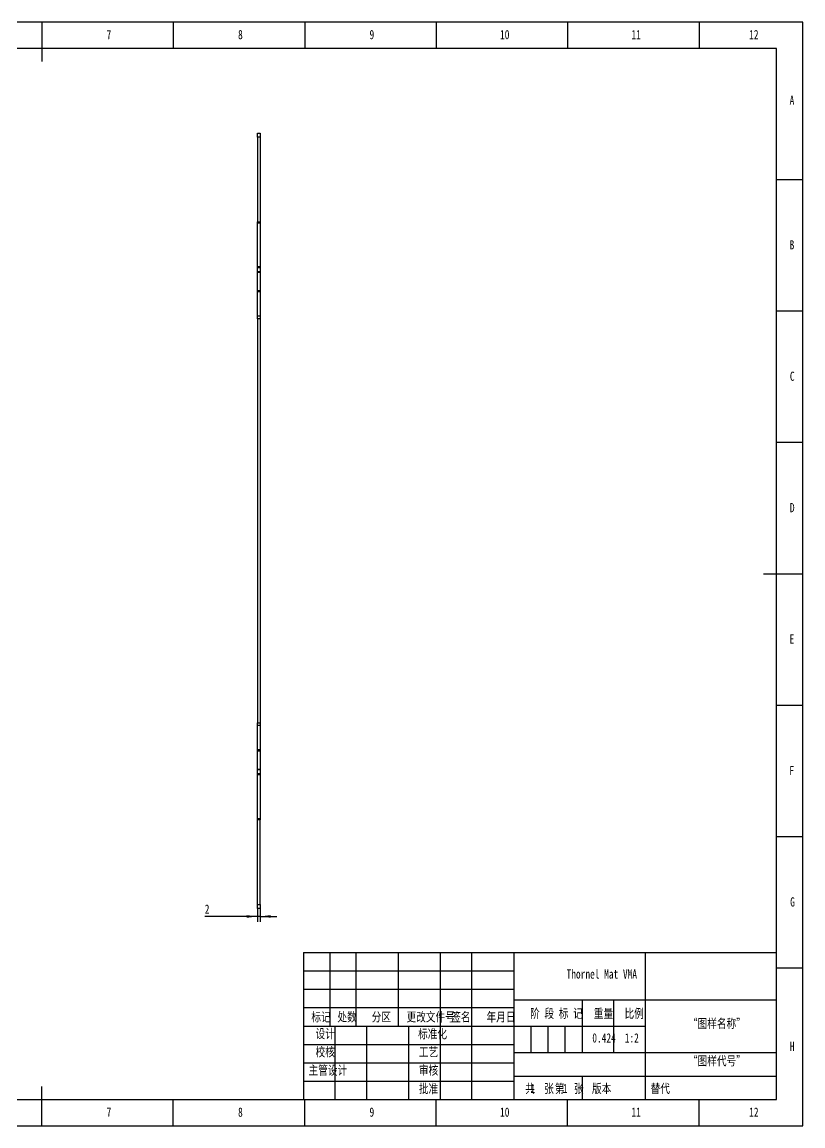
# Model space of a CAD drawing. Header units: millimetres. Extents: x 0 to 594, y 0 to 420.
# Drawn here: x 297 to 594, y 0 to 420 of the extents above; entities that cross this region are included whole.
import ezdxf

# ---------------------------------------------------------------- set-up
doc = ezdxf.new("R2010")
doc.units = ezdxf.units.MM
for name, color, linetype in [('10', 7, 'Continuous'), ('5', 7, 'Continuous'), ('SLD-0', 7, 'Continuous')]:
    doc.layers.add(name, color=color, linetype=linetype)
doc.styles.add('SLDTEXTSTYLE0', font='HYSWLONGFANGSONG.TTF', dxfattribs={"bigfont": 'bigfont'})
doc.styles.add('SLDTEXTSTYLE2', font='HYSWLONGFANGSONG.TTF')
doc.dimstyles.new('SLDDIMSTYLE1', dxfattribs={"dimtxt": 3.5, "dimasz": 4.08, "dimexe": 0, "dimexo": 0.0625, "dimgap": 0.875, "dimtad": 2, "dimlfac": 2, "dimrnd": 1e-09, "dimzin": 12, "dimdsep": 46, "dimtxsty": 'SLDTEXTSTYLE2', "dimsah": 1, "dimcen": 0.09, "dimadec": 0, "dimazin": 3, "dimtfac": 1, "dimtmove": 0, "dimatfit": 0, "dimfxl": 0, "dimfrac": 2, "dimtolj": 1, "dimtzin": 12, "dimarcsym": 0})

# ---------------------------------------------------------------- blocks, each defined once
blk = doc.blocks.new('_D_2')
at = {"layer": '10'}
for p, q in [((386.51, 82.76), (386.51, 77.7)), ((387.51, 82.76), (387.51, 77.7)), ((386.51, 79.7), (366.48, 79.7)), ((387.51, 79.7), (386.51, 79.7)), ((387.51, 79.7), (393.86, 79.7))]:
    blk.add_line(p, q, dxfattribs=at)
for points in [[(386.51, 79.7), (382.43, 80.21), (382.43, 79.2)], [(387.51, 79.7), (391.59, 79.2), (391.59, 80.21)]]:
    blk.add_solid(points, dxfattribs=at)
at = {"layer": '10', "insert": (366.48, 84.22), "char_height": 3.5, "attachment_point": 1, "style": 'SLDTEXTSTYLE2'}
blk.add_mtext('2', dxfattribs=at)

msp = doc.modelspace()

# ---------------------------------------------------------------- linework, layer by layer
at = {"color": 7, "linetype": 'Continuous', "lineweight": 25}
for p, q in [((386.5088, 377.7561), (387.5088, 377.7561)), ((386.5088, 376.2561), (386.5088, 377.7561)), ((387.5088, 376.2561), (386.5088, 376.2561)), ((386.5088, 376.2561), (386.5088, 344.0545)), ((387.5088, 377.7561), (387.5088, 376.2561)), ((387.5088, 376.2561), (387.5088, 344.0545)), ((386.5088, 344.0545), (387.5088, 344.0545)), ((386.5088, 343.4805), (386.5088, 344.0545)), ((387.5088, 343.4805), (386.5088, 343.4805)), ((386.5088, 326.9607), (386.5088, 343.4805)), ((387.5088, 344.0545), (387.5088, 343.4805)), ((387.5088, 343.4805), (387.5088, 326.9607)), ((386.5088, 326.9607), (387.5088, 326.9607)), ((386.5088, 326.4741), (386.5088, 326.9607)), ((387.5088, 326.4741), (386.5088, 326.4741)), ((386.5088, 325.0382), (386.5088, 326.4741)), ((386.5088, 325.0382), (387.5088, 325.0382)), ((386.5088, 324.713), (386.5088, 325.0382)), ((387.5088, 324.713), (386.5088, 324.713)), ((386.5088, 317.8703), (386.5088, 324.713)), ((387.5088, 326.9607), (387.5088, 326.4741)), ((387.5088, 326.4741), (387.5088, 325.0382)), ((387.5088, 325.0382), (387.5088, 324.713)), ((387.5088, 324.713), (387.5088, 317.8703)), ((386.5088, 317.8703), (387.5088, 317.8703)), ((386.5088, 317.7561), (386.5088, 317.8703)), ((386.5088, 317.7561), (387.5088, 317.7561)), ((386.5088, 317.3168), (386.5088, 317.7561)), ((387.5088, 317.3168), (386.5088, 317.3168)), ((386.5088, 308.1955), (386.5088, 317.3168)), ((387.5088, 317.8703), (387.5088, 317.7561)), ((387.5088, 317.7561), (387.5088, 317.3168)), ((387.5088, 317.3168), (387.5088, 308.1955)), ((386.5088, 308.1955), (387.5088, 308.1955)), ((386.5088, 307.1348), (386.5088, 308.1955)), ((387.5088, 307.1348), (386.5088, 307.1348)), ((386.5088, 307.1348), (386.5088, 153.3775)), ((387.5088, 308.1955), (387.5088, 307.1348)), ((387.5088, 307.1348), (387.5088, 153.3775)), ((386.5088, 153.3775), (387.5088, 153.3775)), ((386.5088, 152.3168), (386.5088, 153.3775)), ((387.5088, 152.3168), (386.5088, 152.3168)), ((386.5088, 143.1955), (386.5088, 152.3168)), ((387.5088, 153.3775), (387.5088, 152.3168)), ((387.5088, 152.3168), (387.5088, 143.1955)), ((386.5088, 143.1955), (387.5088, 143.1955)), ((386.5088, 142.7561), (386.5088, 143.1955)), ((387.5088, 143.1955), (387.5088, 142.7561)), ((387.5088, 142.7561), (386.5088, 142.7561)), ((386.5088, 142.642), (386.5088, 142.7561)), ((387.5088, 142.642), (386.5088, 142.642)), ((386.5088, 135.7992), (386.5088, 142.642)), ((387.5088, 142.7561), (387.5088, 142.642)), ((387.5088, 142.642), (387.5088, 135.7992)), ((386.5088, 135.7992), (387.5088, 135.7992)), ((386.5088, 135.4741), (386.5088, 135.7992)), ((387.5088, 135.4741), (386.5088, 135.4741)), ((386.5088, 134.0382), (386.5088, 135.4741)), ((387.5088, 135.7992), (387.5088, 135.4741)), ((387.5088, 135.4741), (387.5088, 134.0382)), ((386.5088, 134.0382), (387.5088, 134.0382)), ((386.5088, 133.5516), (386.5088, 134.0382)), ((387.5088, 133.5516), (386.5088, 133.5516)), ((386.5088, 117.0318), (386.5088, 133.5516)), ((387.5088, 134.0382), (387.5088, 133.5516)), ((387.5088, 133.5516), (387.5088, 117.0318)), ((386.5088, 117.0318), (387.5088, 117.0318)), ((386.5088, 116.4578), (386.5088, 117.0318)), ((387.5088, 116.4578), (386.5088, 116.4578)), ((386.5088, 84.2561), (386.5088, 116.4578)), ((387.5088, 117.0318), (387.5088, 116.4578)), ((387.5088, 84.2561), (387.5088, 116.4578)), ((386.5088, 84.2561), (387.5088, 84.2561)), ((386.5088, 82.7561), (386.5088, 84.2561)), ((387.5088, 84.2561), (387.5088, 82.7561)), ((387.5088, 82.7561), (386.5088, 82.7561))]:
    msp.add_line(p, q, dxfattribs=at)
at = {"layer": '5', "color": 7}
for p, q in [((594.0053, 420), (0, 420)), ((594.0053, 0), (594.0053, 420)), ((404, 59), (484, 59)), ((404, 52), (484, 52)), ((490.5, 38), (490.5, 28)), ((497, 38), (497, 28)), ((503.5, 38), (503.5, 28)), ((0, 0), (594.0053, 0))]:
    msp.add_line(p, q, dxfattribs=at)
at = {"layer": '5', "lineweight": 25}
for p, q in [((304.5027, 420), (304.5027, 405)), ((594.0053, 210), (579.0053, 210)), ((304.5027, 0), (304.5027, 15))]:
    msp.add_line(p, q, dxfattribs=at)
at = {"layer": '5'}
for p, q in [((354.5, 420), (354.5, 410)), ((404.5, 420), (404.5, 410)), ((454.5, 420), (454.5, 410)), ((504.5, 420), (504.5, 410)), ((554.5, 420), (554.5, 410)), ((594.0053, 360), (584.0053, 360)), ((594.0053, 310), (584.0053, 310)), ((594.0053, 260), (584.0053, 260)), ((594.0053, 160), (584.0053, 160)), ((594.0053, 110), (584.0053, 110)), ((594.0053, 60), (584.0053, 60)), ((354.5, 0), (354.5, 10)), ((404.5, 0), (404.5, 10)), ((454.5, 0), (454.5, 10)), ((504.5, 0), (504.5, 10)), ((554.5, 0), (554.5, 10))]:
    msp.add_line(p, q, dxfattribs=at)
at = {"layer": '5', "color": 7, "lineweight": 25}
for p, q in [((584.0053, 410), (25, 410)), ((584.0053, 10), (584.0053, 410)), ((404, 66), (584, 66)), ((404, 66), (404, 10)), ((414, 66), (414, 38)), ((424, 66), (424, 38)), ((440, 66), (440, 38)), ((456, 66), (456, 10)), ((468, 66), (468, 38)), ((484, 66), (484, 10)), ((534, 66), (534, 38)), ((484, 48), (584, 48)), ((510, 48), (510, 28)), ((522, 48), (522, 28)), ((404, 45), (484, 45)), ((404, 38), (534, 38)), ((416, 38), (416, 10)), ((428, 38), (428, 10)), ((444, 38), (444, 10)), ((468, 38), (468, 10)), ((534, 38), (534, 10)), ((404, 31), (484, 31)), ((484, 28), (584, 28)), ((404, 24), (484, 24)), ((404, 17), (484, 17)), ((484.0053, 18.9847), (584.0053, 18.9847)), ((510, 18.9847), (510, 10)), ((0, 10), (584.0053, 10))]:
    msp.add_line(p, q, dxfattribs=at)

# ---------------------------------------------------------------- texts
at = {"layer": '10', "char_height": 3.5}
for s, insert, attachment_point, style in [('7', (330.0469, 416.9973), 2, 'SLDTEXTSTYLE2'), ('8', (380.0469, 416.9973), 2, 'SLDTEXTSTYLE2'), ('9', (430.0469, 416.9973), 2, 'SLDTEXTSTYLE2'), ('10', (480.5889, 416.9973), 2, 'SLDTEXTSTYLE2'), ('11', (530.5889, 416.9973), 2, 'SLDTEXTSTYLE2'), ('12', (575.3439, 416.9973), 2, 'SLDTEXTSTYLE2'), ('A', (589.8303, 392.0551), 2, 'SLDTEXTSTYLE2'), ('B', (589.8303, 336.9973), 2, 'SLDTEXTSTYLE2'), ('C', (589.9373, 286.9973), 2, 'SLDTEXTSTYLE2'), ('D', (589.9397, 236.9973), 2, 'SLDTEXTSTYLE2'), ('E', (589.8279, 186.9973), 2, 'SLDTEXTSTYLE2'), ('F', (589.7343, 136.9973), 2, 'SLDTEXTSTYLE2'), ('G', (590.0491, 86.9973), 2, 'SLDTEXTSTYLE2'), ('Thornel Mat VMA', (517.5053, 59.5449), 2, 'SLDTEXTSTYLE2'), ('\\M+18167图样\\M+196BC\\M+18FCC\\M+18168', (561.278, 40.7293), 2, 'SLDTEXTSTYLE0'), ('0.424', (518.3579, 35.2366), 2, 'SLDTEXTSTYLE2'), ('H', (589.9397, 32.0551), 2, 'SLDTEXTSTYLE2'), ('\\M+18167图样\\M+191E3\\M+18D86\\M+18168', (561.2804, 26.4973), 2, 'SLDTEXTSTYLE0'), ('\\M+18EE5\\M+18AC7设计', (413.3197, 22.9442), 2, 'SLDTEXTSTYLE0'), ('1', (490.3401, 15.9971), 1, 'SLDTEXTSTYLE2'), ('1', (502.6937, 15.9971), 1, 'SLDTEXTSTYLE2'), ('7', (330.0469, 6.9973), 2, 'SLDTEXTSTYLE2'), ('8', (380.0469, 6.9973), 2, 'SLDTEXTSTYLE2'), ('9', (430.0469, 6.9973), 2, 'SLDTEXTSTYLE2'), ('10', (480.5889, 6.9973), 2, 'SLDTEXTSTYLE2'), ('11', (530.5889, 6.9973), 2, 'SLDTEXTSTYLE2'), ('12', (575.3439, 6.9973), 2, 'SLDTEXTSTYLE2')]:
    msp.add_mtext(s, dxfattribs=dict(at, insert=insert, attachment_point=attachment_point, style=style))
at = {"layer": '10', "color": 7, "char_height": 3.5, "attachment_point": 2, "style": 'SLDTEXTSTYLE0'}
for s, insert in [('标记', (410.7069, 43.2318)), ('处\\M+19094', (420.6068, 43.2318)), ('\\M+195AA\\M+18BE6', (433.657, 43.2318)), ('\\M+18D58\\M+189FC\\M+195B6\\M+18C8F\\M+18D86', (452.4385, 43.2318)), ('签\\M+196BC', (463.9034, 43.2318)), ('\\M+1944E\\M+18C8E\\M+193FA', (479.1786, 43.2318)), ('阶 \\M+19269 标 记', (500.2491, 44.5695)), ('\\M+18F64\\M+197CA', (518.1158, 44.5695)), ('\\M+194E4\\M+197E1', (529.8167, 44.5695)), ('设计', (412.3013, 36.8674)), ('标\\M+18F79\\M+189BB', (453.1274, 36.8018)), ('\\M+18D5A\\M+18A6A', (412.3004, 29.9213)), ('\\M+18D48艺', (451.6261, 29.9213)), ('审\\M+18A6A', (451.6255, 22.9442)), ('\\M+194E1\\M+18F79', (451.6076, 15.9569)), ('\\M+18BA4  张 ', (493.8233, 15.9971)), ('\\M+191E6  张', (505.1161, 15.9971)), ('\\M+194C5\\M+1967B', (517.4528, 15.9971))]:
    msp.add_mtext(s, dxfattribs=dict(at, insert=insert))
at = {"layer": 'SLD-0', "char_height": 3.5}
for s, insert, attachment_point, style in [('1:2', (528.9242, 35.2366), 2, 'SLDTEXTSTYLE2'), ('\\M+191D6\\M+191E3', (536.0783, 15.9971), 1, 'SLDTEXTSTYLE0')]:
    msp.add_mtext(s, dxfattribs=dict(at, insert=insert, attachment_point=attachment_point, style=style))

# ---------------------------------------------------------------- dimensions: what is measured, and where the dimension line sits
at = {"layer": '10'}
dim = msp.add_linear_dim(base=(386.5088, 79.705), p1=(387.5088, 82.7561), p2=(386.5088, 82.7561), dimstyle='SLDDIMSTYLE1', dxfattribs=at)
dim.commit()
dim.dimension.update_dxf_attribs({"geometry": '_D_2', "text_midpoint": (367.2494, 79.705), "dimtype": 160})

doc.saveas('drawing.dxf')
